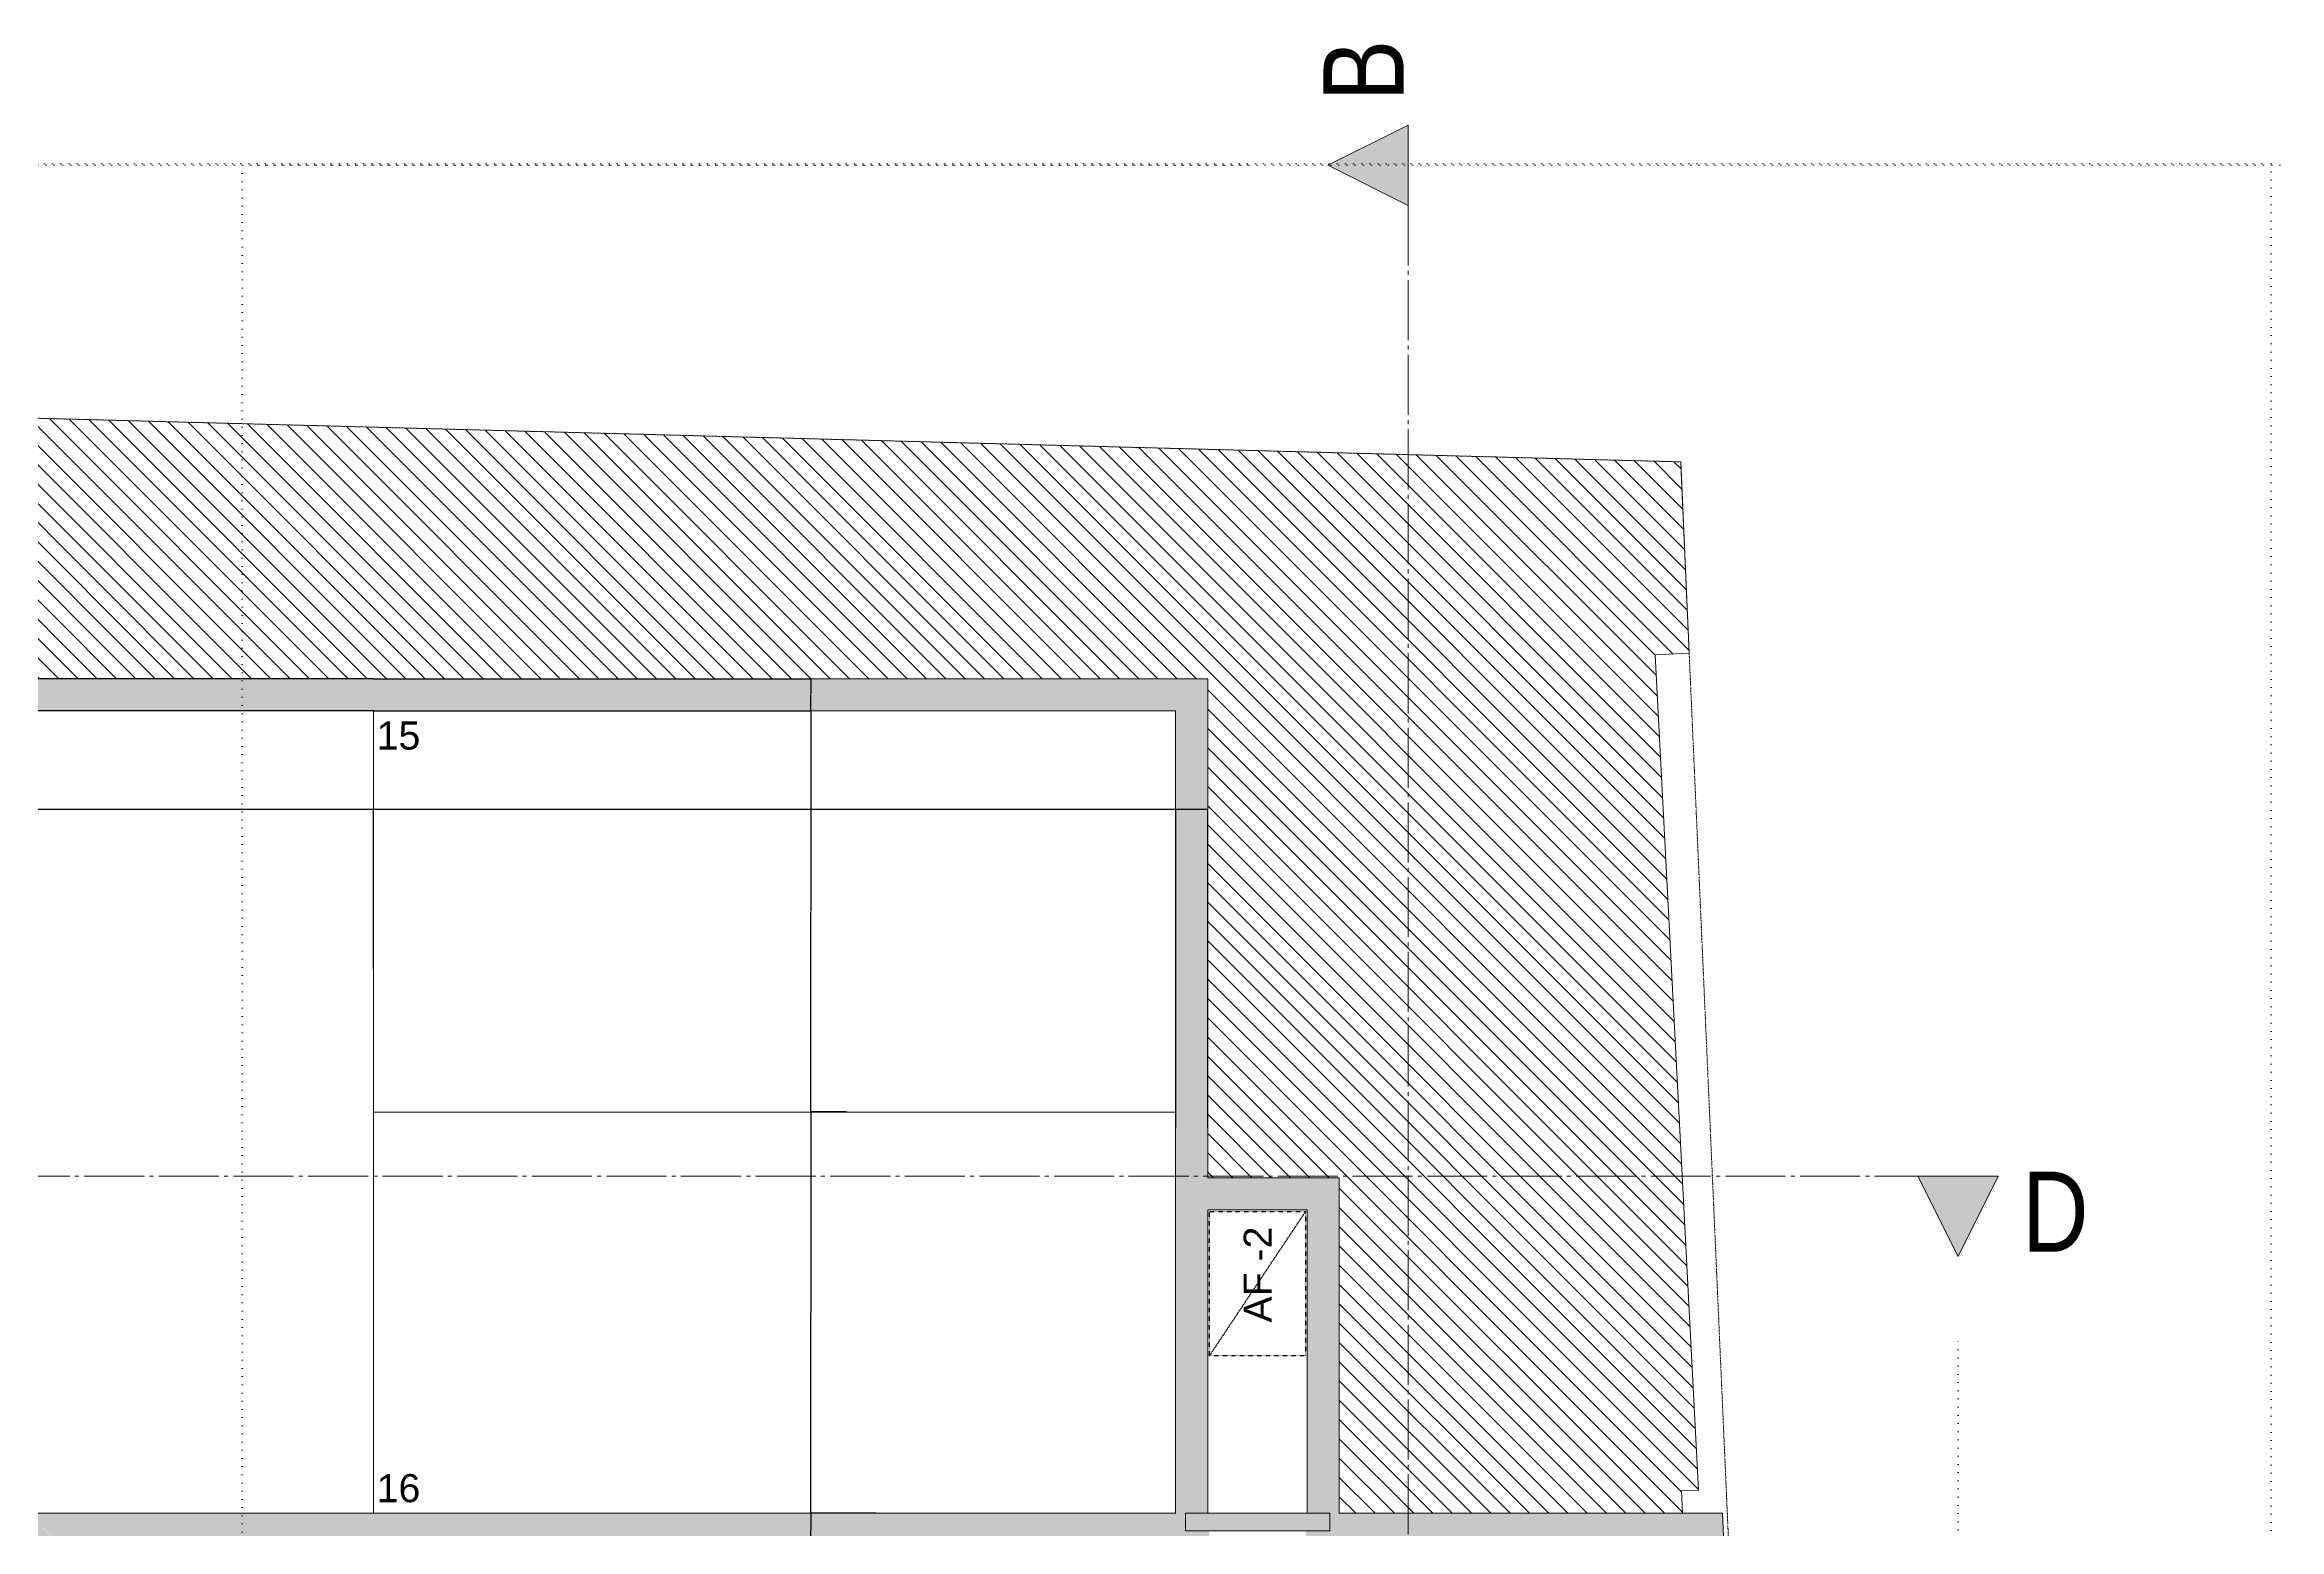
# Model space of a CAD drawing. Header units: centimetres. Extents: x -4990 to 114398, y -61489 to -12305.
# Drawn here: x 52741 to 54134, y -13733 to -12808 of the extents above; entities that cross this region are included whole.
import ezdxf

# ---------------------------------------------------------------- set-up
doc = ezdxf.new("R2010")
doc.units = ezdxf.units.CM
doc.header["$LTSCALE"] = 0.5
for name, pattern in [('Mixte 15', [0.93, 0.75, -0.065, 0.05, -0.065]), ('Mixte 8_2 tirets', [0.695, 0.4, -0.065, 0.05, -0.065, 0.05, -0.065]), ('Pointillé 1_5', [0.125, 0.075, -0.05]), ('Points 2', [0.1, 0, -0.1])]:
    doc.linetypes.add(name, pattern=pattern)
doc.layers.get('0').update_dxf_attribs({"linetype": 'CONTINUOUS'})
doc.layers.get('DEFPOINTS').update_dxf_attribs({"linetype": 'CONTINUOUS'})
for name, color, linetype in [('1  Fenetres', 7, 'CONTINUOUS'), ('1  Hachures', 7, 'CONTINUOUS'), ('1  Hachures_coupées', 7, 'CONTINUOUS'), ('1  MURS', 7, 'CONTINUOUS'), ('6 COMPL 2D', 7, 'CONTINUOUS'), ('6 Compl 2D 2 Détails', 7, 'CONTINUOUS'), ('6 Traits de Coupes', 7, 'CONTINUOUS'), ('7 ABORDS', 7, 'CONTINUOUS'), ('8  TEXTES', 7, 'CONTINUOUS'), ('9  COTATIONS', 7, 'CONTINUOUS')]:
    doc.layers.add(name, color=color, linetype=linetype)
doc.styles.get("Standard").update_dxf_attribs({"font": 'arial.ttf'})
doc.styles.add('STYLE_GENERE_2', font='')
doc.styles.add('STYLE_GENERE_3', font='')
doc.styles.get('STYLE_GENERE_2').set_extended_font_data('Univers LT 57 Condensed')
doc.styles.get('STYLE_GENERE_3').set_extended_font_data('Arial Occidental')
doc.dimstyles.new('STYLE_GENERE__1', dxfattribs={"dimtxt": 0.1, "dimasz": 0.095, "dimexe": 0.18, "dimexo": 0, "dimgap": 0.09, "dimtad": 1, "dimtih": 1, "dimtoh": 1, "dimdec": 0, "dimlfac": 100, "dimzin": 0, "dimdsep": 46, "dimtxsty": 'STYLE_GENERE_2', "dimblk": 'ARROWHEAD_7', "dimblk1": 'ARROWHEAD_7', "dimblk2": 'ARROWHEAD_7', "dimcen": 0.09, "dimclrd": 7, "dimclre": 7, "dimclrt": 256, "dimadec": 1, "dimazin": 0, "dimtfac": 1, "dimtdec": 4, "dimtmove": 0, "dimatfit": 3, "dimfxl": 1, "dimtolj": 1, "dimtzin": 0, "dimarcsym": 0})
doc.dimstyles.new('STYLE_GENERE__2', dxfattribs={"dimtxt": 0.1, "dimasz": 0.095, "dimexe": 0.18, "dimexo": 0, "dimgap": 0.09, "dimtad": 1, "dimtih": 1, "dimtoh": 1, "dimdec": 0, "dimlfac": 100, "dimzin": 0, "dimdsep": 46, "dimtxsty": 'STYLE_GENERE_3', "dimblk": 'ARROWHEAD_7', "dimblk1": 'ARROWHEAD_7', "dimblk2": 'ARROWHEAD_7', "dimcen": 0.09, "dimclrd": 7, "dimclre": 7, "dimclrt": 256, "dimadec": 1, "dimazin": 0, "dimtfac": 1, "dimtdec": 4, "dimtmove": 0, "dimatfit": 3, "dimfxl": 1, "dimtolj": 1, "dimtzin": 0, "dimarcsym": 0})

# ---------------------------------------------------------------- blocks, each defined once
blk = doc.blocks.new('Baie Fenêtre libre')
at = {"layer": '1  Hachures', "linetype": 'Continuous', "lineweight": 0}
blk.add_hatch(color=255, dxfattribs=at).paths.add_polyline_path([(0.45, 0), (0.45, 0.11), (-0.45, 0.11), (-0.45, 0)], flags=0)
at = {"layer": '1  Fenetres', "color": 212, "linetype": 'Continuous', "lineweight": 0, "true_color": 0xcb00cc}
for p, q in [((-0.45, 0), (-0.45, 0.11)), ((0.45, 0), (0.45, 0.11))]:
    blk.add_line(p, q, dxfattribs=at)
at = {"layer": '1  Fenetres', "color": 30, "linetype": 'Continuous', "lineweight": 0, "true_color": 0xff9224}
for p, q in [((-0.45, 0.11), (0.45, 0.11)), ((-0.45, 0), (0.45, 0))]:
    blk.add_line(p, q, dxfattribs=at)
blk = doc.blocks.new('Mur_305_2', base_point=(25.429, 17.055))
at = {"layer": '1  Hachures_coupées', "linetype": 'Continuous', "lineweight": 0, "true_color": 0x8080c0}
for points in [[(20.01, 17.255), (14.86, 17.255), (15.06, 17.055), (20.01, 17.055)], [(20.23, 17.255), (20.01, 17.255), (20.01, 17.055), (20.23, 17.055)], [(20.23, 17.055), (22.222, 17.055), (22.222, 17.255), (20.23, 17.255)], [(25.17, 17.255), (22.822, 17.255), (22.822, 17.055), (25.179, 17.055)], [(25.42, 17.255), (25.17, 17.255), (25.179, 17.055)]]:
    blk.add_hatch(color=163, dxfattribs=at).paths.add_polyline_path(points, flags=0)
at = {"layer": '1  MURS', "color": 5, "linetype": 'Continuous', "lineweight": 0}
for p, q in [((22.012, 17.255), (14.86, 17.255)), ((22.222, 17.255), (22.212, 17.255)), ((22.832, 17.255), (22.822, 17.255)), ((25.17, 17.255), (23.032, 17.255)), ((25.42, 17.255), (25.17, 17.255)), ((15.06, 17.055), (20.01, 17.055)), ((20.23, 17.055), (22.222, 17.055)), ((22.822, 17.055), (25.179, 17.055))]:
    blk.add_line(p, q, dxfattribs=at)
at = {"layer": '1  Fenetres', "color": 18, "linetype": 'Continuous', "lineweight": 0, "xscale": -1, "rotation": 180}
blk.add_blockref('Baie Fenêtre libre', (22.522, 17.255), dxfattribs=at)
blk = doc.blocks.new('Mur_59_2', base_point=(14.86, 17.055))
at = {"layer": '1  Hachures_coupées', "linetype": 'Continuous', "lineweight": 0, "true_color": 0x8080c0}
blk.add_hatch(color=163, dxfattribs=at).paths.add_polyline_path([(14.86, 17.255), (14.86, 12.305), (15.06, 12.305), (15.06, 17.055)], flags=0)
at = {"layer": '1  MURS', "color": 5, "linetype": 'Continuous', "lineweight": 0}
for p, q in [((14.86, 17.255), (14.86, 12.305)), ((15.06, 12.305), (15.06, 17.055)), ((14.86, 12.305), (15.06, 12.305))]:
    blk.add_line(p, q, dxfattribs=at)
blk = doc.blocks.new('Mur_63_2', base_point=(11.812, 22.255))
at = {"layer": '1  Hachures_coupées', "linetype": 'Continuous', "lineweight": 0, "true_color": 0x8080c0}
blk.add_hatch(color=163, dxfattribs=at).paths.add_polyline_path([(12.012, 22.255), (22.012, 22.255), (22.212, 22.455), (11.812, 22.455)], flags=0)
at = {"layer": '1  MURS', "color": 5, "linetype": 'Continuous', "lineweight": 0}
for p, q in [((22.212, 22.455), (11.812, 22.455)), ((12.012, 22.255), (22.012, 22.255))]:
    blk.add_line(p, q, dxfattribs=at)
blk = doc.blocks.new('Mur_1246_2', base_point=(25.429, 17.055))
at = {"layer": '1  Hachures_coupées', "linetype": 'Continuous', "lineweight": 0, "true_color": 0x8080c0}
for points in [[(25.42, 17.255), (25.179, 17.055), (25.429, 17.055)], [(25.179, 17.055), (25.846, 2.005), (26.097, 2.005), (25.429, 17.055)], [(25.846, 2.005), (26.106, 1.805), (26.097, 2.005)]]:
    blk.add_hatch(color=163, dxfattribs=at).paths.add_polyline_path(points, flags=0)
at = {"layer": '1  MURS', "color": 5, "linetype": 'Continuous', "lineweight": 0}
for p, q in [((26.106, 1.805), (25.42, 17.255)), ((25.179, 17.055), (25.846, 2.005))]:
    blk.add_line(p, q, dxfattribs=at)
blk = doc.blocks.new('Mur_716_2', base_point=(22.212, 17.055))
at = {"layer": '1  Hachures_coupées', "linetype": 'Continuous', "lineweight": 0, "true_color": 0x8080c0}
blk.add_hatch(color=163, dxfattribs=at).paths.add_polyline_path([(22.212, 17.255), (22.212, 22.455), (22.012, 22.255), (22.012, 17.255)], flags=0)
at = {"layer": '1  MURS', "color": 5, "linetype": 'Continuous', "lineweight": 0}
for p, q in [((22.212, 19.345), (22.212, 22.455)), ((22.012, 22.255), (22.012, 17.255)), ((22.212, 17.255), (22.212, 19.145))]:
    blk.add_line(p, q, dxfattribs=at)
blk = doc.blocks.new('Mur_678_2', base_point=(23.032, 17.055))
at = {"layer": '1  Hachures_coupées', "linetype": 'Continuous', "lineweight": 0, "true_color": 0x8080c0}
blk.add_hatch(color=163, dxfattribs=at).paths.add_polyline_path([(23.032, 17.255), (23.032, 19.345), (22.832, 19.145), (22.832, 17.255)], flags=0)
at = {"layer": '1  MURS', "color": 5, "linetype": 'Continuous', "lineweight": 0}
for p, q in [((23.032, 17.255), (23.032, 19.345)), ((22.832, 19.145), (22.832, 17.255))]:
    blk.add_line(p, q, dxfattribs=at)
blk = doc.blocks.new('Mur_293_2', base_point=(22.212, 19.345))
at = {"layer": '1  Hachures_coupées', "linetype": 'Continuous', "lineweight": 0, "true_color": 0x8080c0}
blk.add_hatch(color=163, dxfattribs=at).paths.add_polyline_path([(22.212, 19.145), (22.832, 19.145), (23.032, 19.345), (22.212, 19.345)], flags=0)
at = {"layer": '1  MURS', "color": 5, "linetype": 'Continuous', "lineweight": 0}
for p, q in [((23.032, 19.345), (22.212, 19.345)), ((22.212, 19.145), (22.832, 19.145))]:
    blk.add_line(p, q, dxfattribs=at)
blk = doc.blocks.new('ARROWHEAD_7')
at = {"color": 0, "linetype": 'Continuous', "lineweight": 0}
for p, q in [((0, 0), (-1, 0)), ((-0.25, 0), (0.25, 0)), ((0, -0.25), (0, 0.25))]:
    blk.add_line(p, q, dxfattribs=at)
blk.add_circle((0, 0), 0.25, dxfattribs=at)
blk = doc.blocks.new('*D798')
at = {"layer": '9  COTATIONS', "color": 7, "linetype": 'Continuous', "lineweight": -2, "transparency": 16777216}
for p, q in [((52446, -13265.1), (52446, -13284.2)), ((52446, -13284), (52945.9, -13284)), ((52946, -13383.5), (52946, -13283.8))]:
    blk.add_line(p, q, dxfattribs=at)
at = {"layer": 'DEFPOINTS', "color": 0, "linetype": 'Continuous', "transparency": 16777216}
for p in [(52446, -13265.1), (52946, -13284), (52946, -13383.5)]:
    blk.add_point(p, dxfattribs=at)
at = {"layer": '9  COTATIONS', "color": 7, "linetype": 'Continuous', "lineweight": -2, "transparency": 16777216, "xscale": 0.095, "yscale": 0.095, "zscale": 0.095, "rotation": 180}
blk.add_blockref('ARROWHEAD_7', (52446, -13284), dxfattribs=at)
at = {"layer": '9  COTATIONS', "color": 7, "linetype": 'Continuous', "lineweight": -2, "transparency": 16777216, "xscale": 0.095, "yscale": 0.095, "zscale": 0.095}
blk.add_blockref('ARROWHEAD_7', (52946, -13284), dxfattribs=at)
at = {"layer": '9  COTATIONS', "color": 194, "linetype": 'Continuous', "true_color": 0x50009f, "transparency": 16777216, "insert": (52696, -13283.8), "char_height": 0.1, "attachment_point": 5, "style": 'STYLE_GENERE_2'}
blk.add_mtext('\\A1;50000', dxfattribs=at)
blk = doc.blocks.new('*D799')
at = {"layer": '9  COTATIONS', "color": 7, "linetype": 'Continuous', "lineweight": -2, "transparency": 16777216}
for p, q in [((52946, -13383.5), (52946, -13283.8)), ((52946, -13284), (53445.9, -13284)), ((53446, -13482.6), (53446, -13283.8))]:
    blk.add_line(p, q, dxfattribs=at)
at = {"layer": 'DEFPOINTS', "color": 0, "linetype": 'Continuous', "transparency": 16777216}
for p in [(53446, -13284), (52946, -13383.5), (53446, -13482.6)]:
    blk.add_point(p, dxfattribs=at)
at = {"layer": '9  COTATIONS', "color": 7, "linetype": 'Continuous', "lineweight": -2, "transparency": 16777216, "xscale": 0.095, "yscale": 0.095, "zscale": 0.095, "rotation": 180}
blk.add_blockref('ARROWHEAD_7', (52946, -13284), dxfattribs=at)
at = {"layer": '9  COTATIONS', "color": 7, "linetype": 'Continuous', "lineweight": -2, "transparency": 16777216, "xscale": 0.095, "yscale": 0.095, "zscale": 0.095}
blk.add_blockref('ARROWHEAD_7', (53446, -13284), dxfattribs=at)
at = {"layer": '9  COTATIONS', "color": 194, "linetype": 'Continuous', "true_color": 0x50009f, "transparency": 16777216, "insert": (53196, -13283.8), "char_height": 0.1, "attachment_point": 5, "style": 'STYLE_GENERE_2'}
blk.add_mtext('\\A1;50000', dxfattribs=at)
blk = doc.blocks.new('*D800')
at = {"layer": '9  COTATIONS', "color": 7, "linetype": 'Continuous', "lineweight": -2, "transparency": 16777216}
for p, q in [((53446, -13482.6), (53446, -13283.8)), ((53446, -13284), (53465.9, -13284)), ((53466, -13482.6), (53466, -13283.8))]:
    blk.add_line(p, q, dxfattribs=at)
at = {"layer": 'DEFPOINTS', "color": 0, "linetype": 'Continuous', "transparency": 16777216}
for p in [(53466, -13284), (53446, -13482.6), (53466, -13482.6)]:
    blk.add_point(p, dxfattribs=at)
at = {"layer": '9  COTATIONS', "color": 7, "linetype": 'Continuous', "lineweight": -2, "transparency": 16777216, "xscale": 0.095, "yscale": 0.095, "zscale": 0.095, "rotation": 180}
blk.add_blockref('ARROWHEAD_7', (53446, -13284), dxfattribs=at)
at = {"layer": '9  COTATIONS', "color": 7, "linetype": 'Continuous', "lineweight": -2, "transparency": 16777216, "xscale": 0.095, "yscale": 0.095, "zscale": 0.095}
blk.add_blockref('ARROWHEAD_7', (53466, -13284), dxfattribs=at)
at = {"layer": '9  COTATIONS', "color": 194, "linetype": 'Continuous', "true_color": 0x50009f, "transparency": 16777216, "insert": (53456, -13283.8), "char_height": 0.1, "attachment_point": 5, "style": 'STYLE_GENERE_2'}
blk.add_mtext('\\A1;2000', dxfattribs=at)
blk = doc.blocks.new('*D820')
at = {"layer": '9  COTATIONS', "color": 7, "linetype": 'Continuous', "lineweight": -2, "transparency": 16777216}
for p, q in [((52946, -13222.6), (52090.2, -13222.6)), ((52090.4, -13222.7), (52090.4, -13255)), ((52090.4, -13287.5), (52090.4, -13255.3)), ((51940.7, -13287.6), (52090.6, -13287.6))]:
    blk.add_line(p, q, dxfattribs=at)
at = {"layer": 'DEFPOINTS', "color": 0, "linetype": 'Continuous', "transparency": 16777216}
for p in [(52090.4, -13222.6), (52946, -13222.6), (51940.7, -13287.6)]:
    blk.add_point(p, dxfattribs=at)
at = {"layer": '9  COTATIONS', "color": 7, "linetype": 'Continuous', "lineweight": -2, "transparency": 16777216, "xscale": 0.095, "yscale": 0.095, "zscale": 0.095}
for p, rotation in [((52090.4, -13222.6), 90), ((52090.4, -13287.6), 270)]:
    blk.add_blockref('ARROWHEAD_7', p, dxfattribs=dict(at, rotation=rotation))
at = {"layer": '9  COTATIONS', "color": 194, "linetype": 'Continuous', "true_color": 0x50009f, "transparency": 16777216, "insert": (52090.4, -13255.1), "char_height": 0.1, "attachment_point": 5, "style": 'STYLE_GENERE_3'}
blk.add_mtext('\\A1;6499', dxfattribs=at)
blk = doc.blocks.new('*D821')
at = {"layer": '9  COTATIONS', "color": 7, "linetype": 'Continuous', "lineweight": -2, "transparency": 16777216}
for p, q in [((52946, -13202.6), (52090.2, -13202.6)), ((52090.4, -13202.7), (52090.4, -13212.5)), ((52090.4, -13222.5), (52090.4, -13212.8)), ((52946, -13222.6), (52090.2, -13222.6))]:
    blk.add_line(p, q, dxfattribs=at)
at = {"layer": 'DEFPOINTS', "color": 0, "linetype": 'Continuous', "transparency": 16777216}
for p in [(52090.4, -13202.6), (52946, -13202.6), (52946, -13222.6)]:
    blk.add_point(p, dxfattribs=at)
at = {"layer": '9  COTATIONS', "color": 7, "linetype": 'Continuous', "lineweight": -2, "transparency": 16777216, "xscale": 0.095, "yscale": 0.095, "zscale": 0.095}
for p, rotation in [((52090.4, -13202.6), 90), ((52090.4, -13222.6), 270)]:
    blk.add_blockref('ARROWHEAD_7', p, dxfattribs=dict(at, rotation=rotation))
at = {"layer": '9  COTATIONS', "color": 194, "linetype": 'Continuous', "true_color": 0x50009f, "transparency": 16777216, "insert": (52090.4, -13212.6), "char_height": 0.1, "attachment_point": 5, "style": 'STYLE_GENERE_3'}
blk.add_mtext('\\A1;2000', dxfattribs=at)
blk = doc.blocks.new('*D844')
at = {"layer": '9  COTATIONS', "color": 7, "linetype": 'Continuous', "lineweight": -2, "transparency": 16777216}
for p, q in [((53259.2, -13722.6), (53218.3, -13722.6)), ((53218.5, -13722.7), (53218.5, -13732.5)), ((53218.5, -13742.5), (53218.5, -13732.8)), ((53259.2, -13742.6), (53218.3, -13742.6))]:
    blk.add_line(p, q, dxfattribs=at)
at = {"layer": 'DEFPOINTS', "color": 0, "linetype": 'Continuous', "transparency": 16777216}
for p in [(53218.5, -13722.6), (53259.2, -13722.6), (53259.2, -13742.6)]:
    blk.add_point(p, dxfattribs=at)
at = {"layer": '9  COTATIONS', "color": 7, "linetype": 'Continuous', "lineweight": -2, "transparency": 16777216, "xscale": 0.095, "yscale": 0.095, "zscale": 0.095}
for p, rotation in [((53218.5, -13722.6), 90), ((53218.5, -13742.6), 270)]:
    blk.add_blockref('ARROWHEAD_7', p, dxfattribs=dict(at, rotation=rotation))
at = {"layer": '9  COTATIONS', "color": 194, "linetype": 'Continuous', "true_color": 0x50009f, "transparency": 16777216, "insert": (53218.5, -13732.6), "char_height": 0.1, "attachment_point": 5, "style": 'STYLE_GENERE_3'}
blk.add_mtext('\\A1;2000', dxfattribs=at)
blk = doc.blocks.new('*D845')
at = {"layer": '9  COTATIONS', "color": 7, "linetype": 'Continuous', "lineweight": -2, "transparency": 16777216}
for p, q in [((53240.7, -13472.6), (53218.3, -13472.6)), ((53218.5, -13472.7), (53218.5, -13597.5)), ((53218.5, -13722.5), (53218.5, -13597.8)), ((53259.2, -13722.6), (53218.3, -13722.6))]:
    blk.add_line(p, q, dxfattribs=at)
at = {"layer": 'DEFPOINTS', "color": 0, "linetype": 'Continuous', "transparency": 16777216}
for p in [(53218.5, -13472.6), (53240.7, -13472.6), (53259.2, -13722.6)]:
    blk.add_point(p, dxfattribs=at)
at = {"layer": '9  COTATIONS', "color": 7, "linetype": 'Continuous', "lineweight": -2, "transparency": 16777216, "xscale": 0.095, "yscale": 0.095, "zscale": 0.095}
for p, rotation in [((53218.5, -13472.6), 90), ((53218.5, -13722.6), 270)]:
    blk.add_blockref('ARROWHEAD_7', p, dxfattribs=dict(at, rotation=rotation))
at = {"layer": '9  COTATIONS', "color": 194, "linetype": 'Continuous', "true_color": 0x50009f, "transparency": 16777216, "insert": (53218.5, -13597.6), "char_height": 0.1, "attachment_point": 5, "style": 'STYLE_GENERE_3'}
blk.add_mtext('\\A1;25000', dxfattribs=at)
blk = doc.blocks.new('*D846')
at = {"layer": '9  COTATIONS', "color": 7, "linetype": 'Continuous', "lineweight": -2, "transparency": 16777216}
for p, q in [((52946, -13222.6), (53218.7, -13222.6)), ((53218.5, -13222.7), (53218.5, -13347.5)), ((53218.5, -13472.5), (53218.5, -13347.8)), ((53240.7, -13472.6), (53218.3, -13472.6))]:
    blk.add_line(p, q, dxfattribs=at)
at = {"layer": 'DEFPOINTS', "color": 0, "linetype": 'Continuous', "transparency": 16777216}
for p in [(52946, -13222.6), (53218.5, -13222.6), (53240.7, -13472.6)]:
    blk.add_point(p, dxfattribs=at)
at = {"layer": '9  COTATIONS', "color": 7, "linetype": 'Continuous', "lineweight": -2, "transparency": 16777216, "xscale": 0.095, "yscale": 0.095, "zscale": 0.095}
for p, rotation in [((53218.5, -13222.6), 90), ((53218.5, -13472.6), 270)]:
    blk.add_blockref('ARROWHEAD_7', p, dxfattribs=dict(at, rotation=rotation))
at = {"layer": '9  COTATIONS', "color": 194, "linetype": 'Continuous', "true_color": 0x50009f, "transparency": 16777216, "insert": (53218.5, -13347.6), "char_height": 0.1, "attachment_point": 5, "style": 'STYLE_GENERE_3'}
blk.add_mtext('\\A1;25000', dxfattribs=at)
blk = doc.blocks.new('*D847')
at = {"layer": '9  COTATIONS', "color": 7, "linetype": 'Continuous', "lineweight": -2, "transparency": 16777216}
for p, q in [((52946, -13202.6), (53218.7, -13202.6)), ((53218.5, -13202.7), (53218.5, -13212.5)), ((53218.5, -13222.5), (53218.5, -13212.8)), ((52946, -13222.6), (53218.7, -13222.6))]:
    blk.add_line(p, q, dxfattribs=at)
at = {"layer": 'DEFPOINTS', "color": 0, "linetype": 'Continuous', "transparency": 16777216}
for p in [(52946, -13202.6), (53218.5, -13202.6), (52946, -13222.6)]:
    blk.add_point(p, dxfattribs=at)
at = {"layer": '9  COTATIONS', "color": 7, "linetype": 'Continuous', "lineweight": -2, "transparency": 16777216, "xscale": 0.095, "yscale": 0.095, "zscale": 0.095}
for p, rotation in [((53218.5, -13202.6), 90), ((53218.5, -13222.6), 270)]:
    blk.add_blockref('ARROWHEAD_7', p, dxfattribs=dict(at, rotation=rotation))
at = {"layer": '9  COTATIONS', "color": 194, "linetype": 'Continuous', "true_color": 0x50009f, "transparency": 16777216, "insert": (53218.5, -13212.6), "char_height": 0.1, "attachment_point": 5, "style": 'STYLE_GENERE_3'}
blk.add_mtext('\\A1;2000', dxfattribs=at)
blk = doc.blocks.new('Plan de coupe_3_2', base_point=(8.147, 25.664))
at = {"layer": '6 Traits de Coupes', "color": 142, "linetype": 'Points 2', "lineweight": 0, "true_color": 0x009de0}
for p, q in [((9.147, 25.664), (28.841, 25.664)), ((28.841, 25.664), (28.841, -0.197))]:
    blk.add_line(p, q, dxfattribs=at)
blk = doc.blocks.new('Plan de coupe_4_2', base_point=(23.461, 25.654))
at = {"layer": '1  Hachures', "linetype": 'Continuous', "lineweight": 0, "true_color": 0x828282}
blk.add_hatch(color=8, dxfattribs=at).paths.add_polyline_path([(23.461, 25.904), (23.461, 25.404), (22.961, 25.654)], flags=0)
at = {"layer": '6 Traits de Coupes', "color": 8, "linetype": 'Continuous', "lineweight": 0, "true_color": 0x828282}
for p, q in [((22.961, 25.654), (23.461, 25.904)), ((23.461, 25.904), (23.461, 25.404)), ((23.461, 25.404), (22.961, 25.654))]:
    blk.add_line(p, q, dxfattribs=at)
at = {"layer": '6 Traits de Coupes', "color": 142, "linetype": 'Points 2', "lineweight": 0, "true_color": 0x009de0}
for p, q in [((22.461, 25.654), (16.194, 25.654)), ((16.194, 25.654), (16.194, -0.206))]:
    blk.add_line(p, q, dxfattribs=at)
at = {"layer": '6 Traits de Coupes', "color": 142, "linetype": 'Mixte 15', "lineweight": 0, "true_color": 0x009de0}
blk.add_line((23.461, 25.404), (23.461, 12.456), dxfattribs=at)
at = {"layer": '6 Traits de Coupes', "color": 8, "linetype": 'Continuous', "lineweight": 0, "true_color": 0x828282, "insert": (23.433, 26.054), "char_height": 0.5, "attachment_point": 7, "rotation": 90, "style": 'STYLE_GENERE_2'}
blk.add_mtext('{B}', dxfattribs=at)
blk = doc.blocks.new('Plan de coupe_5_2', base_point=(2.751, 25.654))
at = {"layer": '6 Traits de Coupes', "color": 142, "linetype": 'Points 2', "lineweight": 0, "true_color": 0x009de0}
blk.add_line((3.751, 25.654), (32.667, 25.654), dxfattribs=at)
blk = doc.blocks.new('Plan de coupe_1_2', base_point=(-0.386, 19.355))
at = {"layer": '1  Hachures', "linetype": 'Continuous', "lineweight": 0, "true_color": 0x828282}
blk.add_hatch(color=8, dxfattribs=at).paths.add_polyline_path([(27.139, 19.355), (26.639, 19.355), (26.889, 18.855)], flags=0)
at = {"layer": '6 Traits de Coupes', "color": 142, "linetype": 'Mixte 15', "lineweight": 0, "true_color": 0x009de0}
blk.add_line((-0.136, 19.355), (26.639, 19.355), dxfattribs=at)
at = {"layer": '6 Traits de Coupes', "color": 8, "linetype": 'Continuous', "lineweight": 0, "true_color": 0x828282}
for p, q in [((27.139, 19.355), (26.639, 19.355)), ((26.639, 19.355), (26.889, 18.855)), ((26.889, 18.855), (27.139, 19.355))]:
    blk.add_line(p, q, dxfattribs=at)
at = {"layer": '6 Traits de Coupes', "color": 142, "linetype": 'Points 2', "lineweight": 0, "true_color": 0x009de0}
blk.add_line((26.889, 0.933), (26.889, 18.355), dxfattribs=at)
at = {"layer": '6 Traits de Coupes', "color": 8, "linetype": 'Continuous', "lineweight": 0, "true_color": 0x828282, "insert": (27.289, 18.884), "char_height": 0.5, "attachment_point": 7, "style": 'STYLE_GENERE_2'}
blk.add_mtext('{D}', dxfattribs=at)

msp = doc.modelspace()

# ---------------------------------------------------------------- hatches: boundary and pattern name
at = {"layer": '1  Hachures', "linetype": 'Continuous', "lineweight": 0, "true_color": 0x969696}
h = msp.add_hatch(dxfattribs=at)
h.set_pattern_fill('BRIQUE_CIMENT_0002', color=252, scale=100, style=0, pattern_type=2)
h.set_pattern_definition([(135, (51244.757, -15448.148), (6.010408, 6.010408), [])])
h.paths.add_polyline_path([(51477.294, -13227.634), (51475.901, -13287.634), (52425.951, -13287.634), (52425.951, -13247.634), (52425.951, -13202.642), (53465.951, -13202.639), (53465.951, -13513.643), (53547.951, -13513.643), (53547.951, -13722.643), (53761.781, -13722.647), (53761.18, -13708.975), (53761.166, -13708.65), (53771.852, -13708.181), (53744.894, -13187.837), (53766.029, -13186.741), (53760.74, -13067.514), (51482.417, -13007.027)])

# ---------------------------------------------------------------- linework, layer by layer
at = {"layer": '1  Hachures', "color": 53, "linetype": 'Continuous', "lineweight": 0, "true_color": 0xd1d168, "flags": 128}
msp.add_lwpolyline([(51477.294, -13227.634), (51475.901, -13287.634), (52425.951, -13287.634), (52425.951, -13247.634), (52425.951, -13202.642), (53465.951, -13202.639), (53465.951, -13513.643), (53547.951, -13513.643), (53547.951, -13722.643), (53761.781, -13722.647), (53761.18, -13708.975), (53761.166, -13708.65), (53771.852, -13708.181), (53744.894, -13187.837), (53766.029, -13186.741), (53760.74, -13067.514), (51482.417, -13007.027)], close=True, dxfattribs=at)
at = {"layer": '6 COMPL 2D', "linetype": 'Pointillé 1_5'}
for p, q in [((53466.951, -13624.643), (53466.951, -13534.643)), ((53466.951, -13534.643), (53526.951, -13534.643)), ((53466.951, -13624.643), (53526.951, -13534.643)), ((53526.951, -13534.643), (53526.951, -13624.643)), ((53526.951, -13624.643), (53466.951, -13624.643))]:
    msp.add_line(p, q, dxfattribs=at)
at = {"layer": '6 Compl 2D 2 Détails', "color": 18, "linetype": 'Continuous', "lineweight": 0}
for p, q in [((52945.951, -13222.641), (52945.951, -13722.643)), ((53445.951, -13472.643), (52945.951, -13472.643))]:
    msp.add_line(p, q, dxfattribs=at)
at = {"layer": '7 ABORDS', "color": 30, "linetype": 'Mixte 8_2 tirets', "lineweight": 0, "true_color": 0xf5970a, "flags": 128}
msp.add_lwpolyline([(53760.74, -13067.514), (53858.78, -15277.639), (53865.017, -15419.517), (51284.334, -15439.966), (51305.543, -14526.328), (51311.736, -14197.298), (51322.733, -14197.564), (51350.505, -13003.525)], close=True, dxfattribs=at)

# ---------------------------------------------------------------- block references
at = {"layer": '1  MURS', "color": 5, "lineweight": 0, "xscale": 100, "yscale": 100, "zscale": 100}
for name, p in [('Mur_63_2', (52425.951, -13222.642)), ('Mur_716_2', (53465.951, -13742.643)), ('Mur_293_2', (53465.951, -13513.643)), ('Mur_678_2', (53547.951, -13742.643)), ('Mur_305_2', (53787.692, -13742.643)), ('Mur_59_2', (52730.758, -13742.643)), ('Mur_1246_2', (53787.692, -13742.643))]:
    msp.add_blockref(name, p, dxfattribs=at)
at = {"layer": '6 Traits de Coupes', "color": 142, "lineweight": 0, "true_color": 0x009de0, "xscale": 100, "yscale": 100, "zscale": 100}
for name, p in [('Plan de coupe_5_2', (51519.906, -12882.714)), ('Plan de coupe_3_2', (52059.462, -12881.75)), ('Plan de coupe_4_2', (53590.866, -12882.714)), ('Plan de coupe_1_2', (51206.117, -13512.632))]:
    msp.add_blockref(name, p, dxfattribs=at)

# ---------------------------------------------------------------- texts
at = {"layer": '8  TEXTES', "linetype": 'Continuous', "char_height": 17.5, "attachment_point": 7}
for s, insert in [('{15}', (52947.951, -13247.007)), ('{16}', (52947.951, -13716.01))]:
    msp.add_mtext(s, dxfattribs=dict(at, insert=insert))
at = {"layer": '8  TEXTES', "linetype": 'Continuous', "insert": (53505.818, -13603.803), "char_height": 17.5, "attachment_point": 7, "rotation": 90}
msp.add_mtext('{AF -2}', dxfattribs=at)

# ---------------------------------------------------------------- dimensions: what is measured, and where the dimension line sits
at = {"layer": '9  COTATIONS', "linetype": 'Continuous'}
for base, p1, p2, picture, middle in [((52090.379, -13202.641), (52945.951, -13222.641), (52945.951, -13202.641), '*D821', (52090.379, -13212.641)), ((53218.483, -13202.641), (52945.951, -13222.641), (52945.951, -13202.641), '*D847', (53218.483, -13212.641)), ((52090.379, -13222.641), (51940.691, -13287.634), (52945.951, -13222.641), '*D820', (52090.379, -13255.137)), ((53218.483, -13222.641), (53240.67, -13472.643), (52945.951, -13222.641), '*D846', (53218.483, -13347.642)), ((53218.483, -13472.643), (53259.225, -13722.643), (53240.67, -13472.643), '*D845', (53218.483, -13597.643)), ((53218.483, -13722.643), (53259.225, -13742.643), (53259.225, -13722.643), '*D844', (53218.483, -13732.643))]:
    dim = msp.add_linear_dim(base=base, p1=p1, p2=p2, angle=90, dimstyle='STYLE_GENERE__2', dxfattribs=at)
    dim.commit()
    dim.dimension.update_dxf_attribs({"geometry": picture, "text_midpoint": middle})
for base, p1, p2, picture, middle in [((52945.951, -13283.973), (52445.951, -13265.138), (52945.951, -13383.459), '*D798', (52695.951, -13283.833)), ((53445.951, -13283.973), (52945.951, -13383.459), (53445.951, -13482.641), '*D799', (53195.951, -13283.833)), ((53465.951, -13283.973), (53445.951, -13482.641), (53465.951, -13482.641), '*D800', (53455.951, -13283.833))]:
    dim = msp.add_linear_dim(base=base, p1=p1, p2=p2, dimstyle='STYLE_GENERE__1', dxfattribs=at)
    dim.commit()
    dim.dimension.update_dxf_attribs({"geometry": picture, "text_midpoint": middle})

doc.saveas('drawing.dxf')
